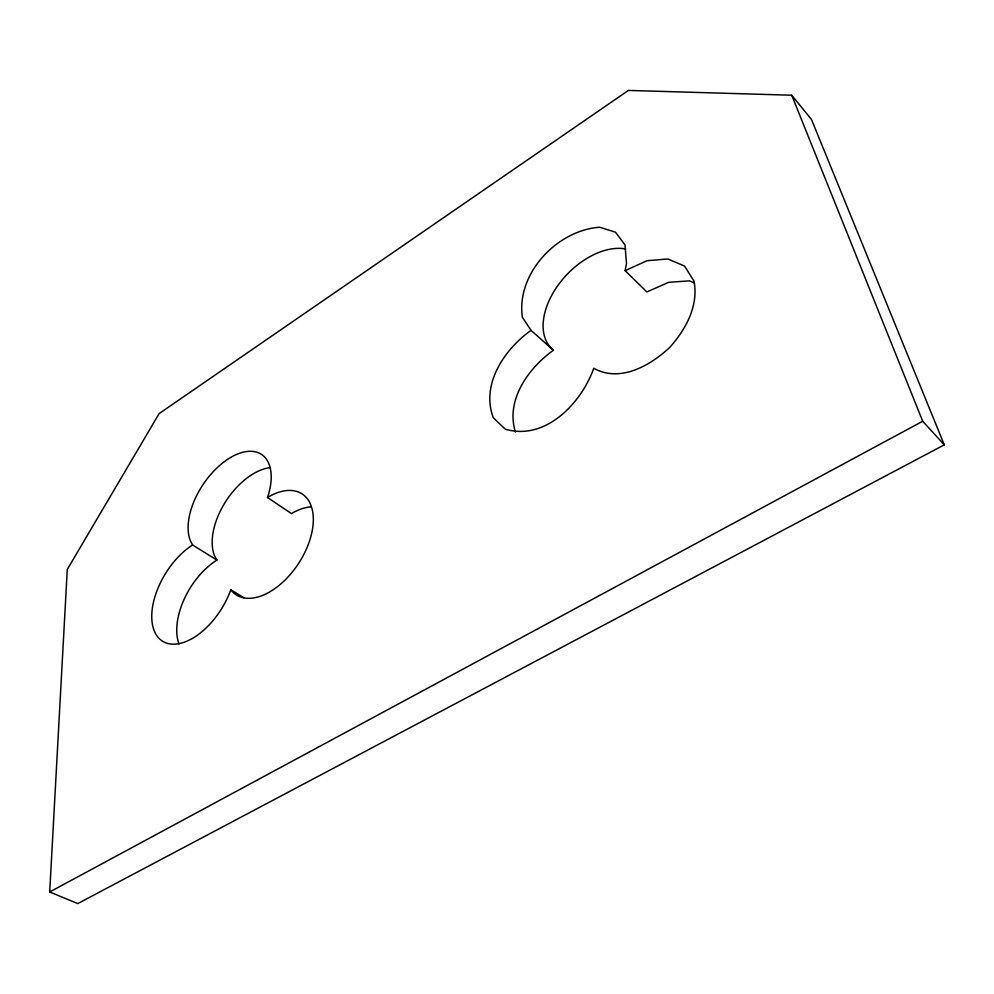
<?xml version="1.0" encoding="UTF-8"?>
<svg xmlns="http://www.w3.org/2000/svg" width="994" height="994" viewBox="0 0 994 994"><rect width="100%" height="100%" fill="white"/><g stroke="black" fill="none" stroke-linecap="round" stroke-linejoin="round"><path stroke-width="1.49" d="M49.7 891.978L67.281 569.438L159.115 413.616L628.394 90.417L791.733 95.225L811.502 119.504L944.3 444.84L77.781 903.583L49.7 891.978L922.705 421.232L944.3 444.84M693.675 282.669L689.525 280.867L668.714 282.308L646.883 291.938L625.114 270.641L626.506 263.559L624.977 244.859L615.435 232.161L599.593 227.216C556.951 230.335 516.147 273.524 522.359 317.198L531.007 330.356L553.459 350.211C528.485 368.028 505.238 400.309 515.501 432.079M531.007 330.356C504.443 349.366 480.773 384.094 493.235 417.592L505.126 429.11C545.296 441.261 581.502 403.104 593.753 368.24C619.871 383.013 650.436 365.606 669.869 347.279C685.872 329.188 698.707 305.99 694.036 281.103L684.531 266.057L667.956 258.987L647.094 260.689L625.114 270.641M267.498 497.497L270.368 495.869A60.274 35.063 -56.8 0 1 310.55 504.281L312.24 509.475A60.274 35.063 -56.8 0 1 285.166 579.924A60.274 35.063 -56.8 0 1 230.819 589.753A58.994 33.1 -58.4 0 1 180.871 643.217A58.994 33.1 -58.4 0 1 152.169 609.595A58.994 33.1 -58.4 0 1 192.6 544.985L190.463 540.972A57.515 31.982 -56.3 0 1 231.465 456.979A57.515 31.982 -56.3 0 1 267.498 497.497L291.478 513.6L294.336 511.997A59.478 35.399 -56.9 0 1 311.085 506.853M230.819 589.753L243.952 597.767M192.6 544.985L216.903 560.082A58.248 33.448 -58.5 0 0 179.007 644.013M216.903 560.082L214.716 556.068A56.795 32.342 -56.4 0 1 224.967 502.691A56.795 32.342 -56.4 0 1 269.598 467.677M791.733 95.225L922.705 421.232M553.459 350.211A63.964 40.133 -46.6 0 1 557.907 285.452A63.964 40.133 -46.6 0 1 625.748 248.985"/></g></svg>
